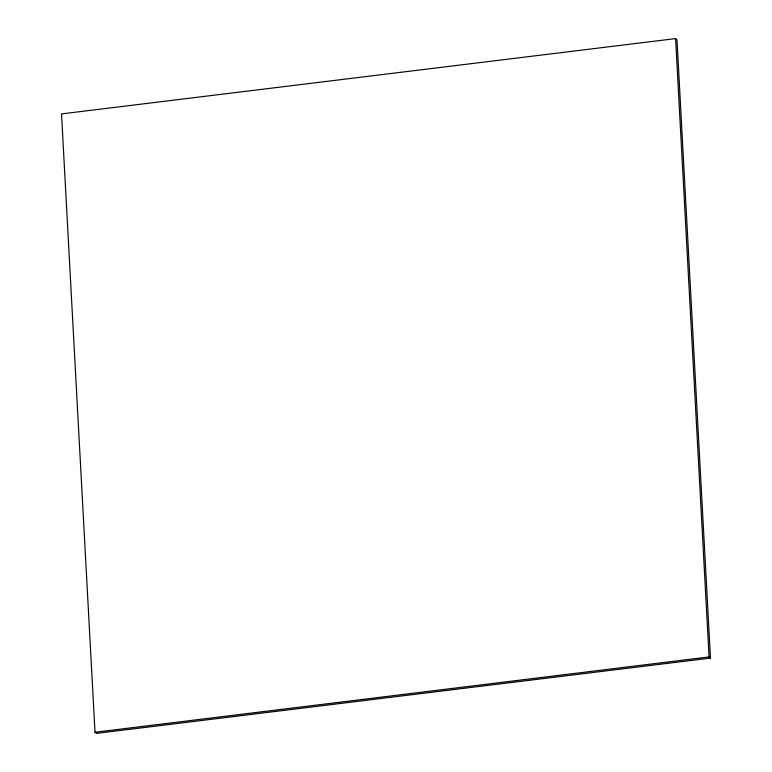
<?xml version="1.0" encoding="UTF-8"?>
<svg xmlns="http://www.w3.org/2000/svg" width="772" height="772" viewBox="0 0 772 772"><rect width="100%" height="100%" fill="white"/><g stroke="black" fill="none" stroke-linecap="round" stroke-linejoin="round"><path stroke-width="1.16" d="M675.587 38.6L61.519 113.909L95.014 732.242L96.413 733.4L710.481 658.091L676.986 39.758L675.587 38.6L709.072 656.933L710.481 658.091M95.014 732.242L709.072 656.933"/></g></svg>
